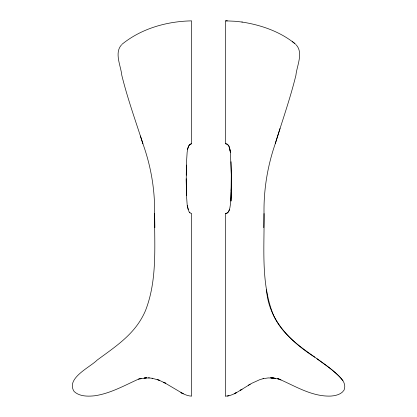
<?xml version="1.0" encoding="UTF-8"?>
<svg xmlns="http://www.w3.org/2000/svg" width="417" height="417" viewBox="0 0 417 417"><rect width="100%" height="100%" fill="white"/><g stroke="black" fill="none" stroke-linecap="round" stroke-linejoin="round"><path stroke-width="0.63" d="M296.273 44.963C303.576 52.912 296.8 66.022 295.924 75.248C290.253 98.422 282.262 120.925 275.262 143.709C267.516 166.091 263.617 189.855 264.024 213.54C264.581 247.5 260.521 283.529 273.667 315.716C285.358 340.626 311.39 353.241 331.833 369.775C337.301 374.815 347.564 381.331 344.061 390.093C341.33 394.461 335.8 395.676 331.004 396.067C311.989 396.875 295.127 385.975 278.259 378.745M186.253 175.203L186.43 165.08M230.976 201.025L231.294 174.311L230.398 152.153L228.897 146.07L227.187 144.094L225.357 143.719L225.357 20.85M263.773 227.677L264.024 213.54M230.997 200.947L231.221 191.997M231.253 190.72L231.336 187.525L231.211 191.189M140.221 378.375C125.418 384.907 110.969 393.393 94.742 395.775C87.763 396.515 79.611 396.557 74.127 391.506C65.563 378.365 89.837 367.445 97.104 360.137C112.699 348.602 129.645 337.593 140.138 320.803A73.298 73.298 0 0 0 145.366 310.894C157.532 280.083 154.389 245.957 154.608 213.54C155.009 189.813 150.907 166.034 142.895 143.709C135.64 120.961 127.493 98.469 121.8 75.258C120.914 66.032 114.133 52.912 121.436 44.963M121.827 44.431C141.238 28.549 166.821 21.324 191.617 20.866L191.617 143.719L189.907 144.407L188.713 145.96L187.838 148.358L187.16 152.085L186.535 161.728L186.227 180.207L186.462 195.391L187.243 205.576L188.911 211.487L190.001 212.863L191.617 213.53L191.617 396.145C187.796 396.004 184.22 394.393 180.921 392.574L183.199 393.757L163.798 382.3L165.7 383.312L165.466 383.187M187.556 149.588C188.057 147.305 188.854 144.047 191.617 143.719M225.357 396.145L225.357 213.53C229.991 213.254 229.856 206.931 230.575 203.543C231.664 189.636 231.383 175.661 231.018 161.728M275.262 143.709L280.036 128.509M229.386 209.605C228.891 211.393 227.771 213.53 225.644 213.54M270.826 377.797L275.46 378.328L270.826 377.797L273.458 378.078L268.167 377.927L262.997 378.709L263.408 378.62L259.812 379.647L251.607 383.374L240.166 390.421L241.996 389.275C236.976 392.381 231.711 395.962 225.613 396.15M248.417 385.225L250.195 384.172M138.423 379.173L146.669 377.797L144.001 378.078L149.25 377.927L148.707 377.875L152.528 378.323M140.315 378.751L141.217 378.558M227.307 396.041L228.996 395.738M227.374 20.86L225.727 20.85L235.475 21.288L242.293 22.08M225.644 143.709C229.569 144.037 229.856 149.213 230.398 152.169L230.017 149.687M241.891 22.018C261.235 25.015 280.698 31.723 295.882 44.431M273.521 378.094L279.072 379.168M152.064 378.229L159.237 380.236L157.141 379.486M158.903 380.122L165.7 383.312M277.472 378.375L280.969 380.007M314.84 357.223C290.675 341.919 268.475 319.938 266.531 289.758M316.972 358.75C326.037 365.537 336.019 371.636 342.92 380.804M294.454 43.243L292.473 41.695M189.381 212.243L190.001 212.863M140.409 135.963L142.895 143.709M188.166 209.605L187.243 205.576M186.462 195.391L186.232 178.757M154.608 213.54L154.863 227.672M236.449 392.621L234.234 393.789L236.449 392.621"/></g></svg>
